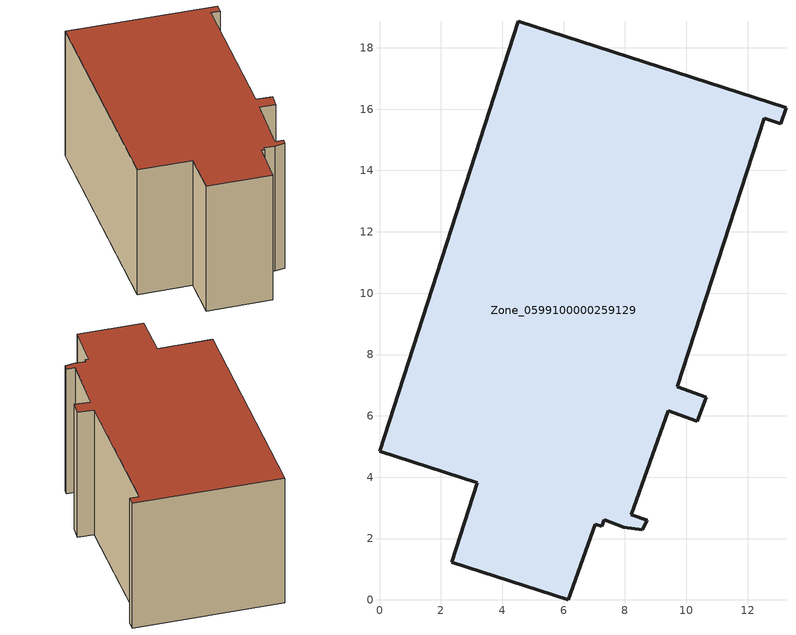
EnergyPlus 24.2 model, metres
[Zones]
Zone_0599100000259129
 floor ground (C_G): 13.25,16.05 13.08,15.52 12.54,15.7 9.71,6.95 10.65,6.6 10.35,5.82 9.41,6.16 8.2,2.77 8.72,2.6 8.56,2.29 7.96,2.37 7.32,2.61 7.24,2.4 7.04,2.47 6.16,0 2.35,1.22 3.18,3.82 0,4.85 4.53,18.87 z0
 wall outside (C_F): 6.16,0 7.04,2.47 7.24,2.4 7.32,2.61 7.96,2.37 8.56,2.29 8.72,2.6 8.2,2.77 9.41,6.16 10.35,5.82 10.65,6.6 9.71,6.95 12.54,15.7 13.08,15.52 13.25,16.05 4.53,18.87 0,4.85 3.18,3.82 2.35,1.22 6.16,0 z0:8.72
 roof outside (C_R): 13.25,16.05 4.53,18.87 0,4.85 3.18,3.82 2.35,1.22 6.16,0 7.04,2.47 7.24,2.4 7.32,2.61 7.96,2.37 8.56,2.29 8.72,2.6 8.2,2.77 9.41,6.16 10.35,5.82 10.65,6.6 9.71,6.95 12.54,15.7 13.08,15.52 z8.72
[BUILDING]
Pand.0599100000259129: North Axis=0; Terrain=City; Loads Convergence Tolerance Value=0.04; Temperature Convergence Tolerance Value=0.4; Solar Distribution=FullExterior; Maximum Number of Warmup Days=25; Minimum Number of Warmup Days=1
[Site:Location]
Rotterdam.The.Hague.AP_ZH_NLD Design_Conditions: Latitude=51.96; Longitude=4.45; Time Zone=1; Elevation=-4.5
[SITE:GROUNDTEMPERATURE:BUILDINGSURFACE]
18, 18, 18, 18, 18, 18, 18, 18, 18, 18, 18, 18
[MATERIAL] Thermal Absorptance=0.9; Solar Absorptance=0.7; Visible Absorptance=0.7
Name | Roughness | Thickness | Conductivity | Density | Specific Heat
G.D.1965-1974 | MediumSmooth | 0.15 | 0.882353 | 540 | 1210
F.D.1965-1974 | Rough | 0.3 | 0.697674 | 1920 | 840
R.D.1965-1974 | MediumRough | 0.2 | 0.232558 | 1500 | 1000
[CONSTRUCTION]
C_G: G.D.1965-1974
C_F: F.D.1965-1974
C_R: R.D.1965-1974
[ZONE]
Zone_0599100000259129: Type=1; Multiplier=1; Ceiling Height=Autocalculate; Volume=Autocalculate; Floor Area=autocalculate; Part of Total Floor Area=Yes
[ZONEINFILTRATION:DESIGNFLOWRATE]
Infil_Zone_0599100000259129: Zone or ZoneList or Space or SpaceList=Zone_0599100000259129; Schedule=AlwaysOn; Design Flow Rate Calculation Method=Flow/Area; Flow Rate per Floor Area=0.0042; Constant Term Coefficient=1; Temperature Term Coefficient=0; Velocity Term Coefficient=0; Velocity Squared Term Coefficient=0
[HVACTEMPLATE:ZONE:IDEALLOADSAIRSYSTEM]
Zone_0599100000259129: Maximum Heating Supply Air Temperature=50; Minimum Cooling Supply Air Temperature=13; Maximum Heating Supply Air Humidity Ratio=0.0156; Minimum Cooling Supply Air Humidity Ratio=0.0077; Heating Limit=NoLimit; Cooling Limit=NoLimit; Dehumidification Control Type=ConstantSensibleHeatRatio; Cooling Sensible Heat Ratio=0.7; Dehumidification Setpoint=60; Humidification Control Type=None; Humidification Setpoint=30; Outdoor Air Method=None; Outdoor Air Flow Rate per Person=0.00944; Outdoor Air Flow Rate per Zone Floor Area=0; Outdoor Air Flow Rate per Zone=0; Demand Controlled Ventilation Type=None; Outdoor Air Economizer Type=NoEconomizer; Heat Recovery Type=None; Sensible Heat Recovery Effectiveness=0.7; Latent Heat Recovery Effectiveness=0.65
[ZONECONTROL:THERMOSTAT]
ThermostatControl_Zone_0599100000259129: Zone or ZoneList=Zone_0599100000259129; Control Type Schedule=DualSetpointControlType; Control 1=Thermostat_Zone_0599100000259129; Temperature Difference Between Cutout And Setpoint=0
[THERMOSTATSETPOINT:DUALSETPOINT]
Thermostat_Zone_0599100000259129: Heating Setpoint Temperature Schedule=HeatingSetpoint_Zone_0599100000259129; Cooling Setpoint Temperature Schedule=CoolingSetpoint_Zone_0599100000259129
[SCHEDULE:COMPACT]
HeatingSetpoint_Zone_0599100000259129: Through: 12/31, For: AllDays, Until: 24:00, 21
CoolingSetpoint_Zone_0599100000259129: Through: 12/31, For: AllDays, Until: 24:00, 24
DualSetpointControlType: Through: 12/31, For: AllDays, Until: 24:00, 4
AlwaysOn: Through: 12/31, For: AllDays, Until: 24:00, 1
